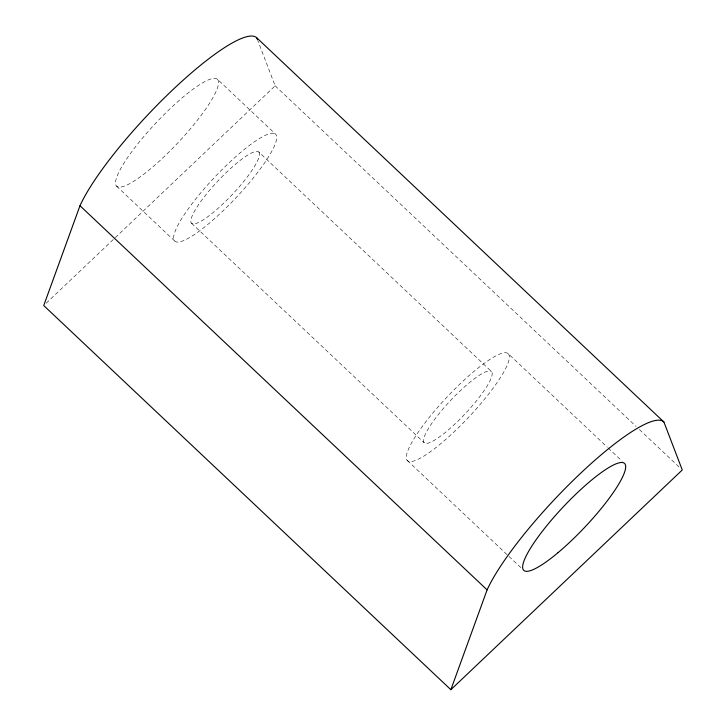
<?xml version="1.0" encoding="UTF-8"?>
<svg xmlns="http://www.w3.org/2000/svg" width="726" height="726" viewBox="0 0 726 726"><rect width="100%" height="100%" fill="white"/><g stroke="black" fill="none" stroke-linecap="round" stroke-linejoin="round"><path stroke-width="0.54" stroke-dasharray="3.63 2.72" d="M46.201 303.205L275.145 85.822L257.984 40.983M275.145 85.822L636.112 426.434M639.406 429.547L679.79 467.644M217.528 79.379A73.471 14.801 -46.7 0 1 150.935 168.477A73.471 14.801 -46.7 0 1 132.695 150.464A73.471 14.801 -46.7 0 1 217.528 79.379L275.689 134.265A73.471 14.801 -46.7 0 1 209.097 223.363A73.471 14.801 -46.7 0 1 190.847 205.34A73.471 14.801 -46.7 0 1 275.689 134.265M508.327 353.78A73.471 14.801 -46.7 0 1 441.744 442.878A73.471 14.801 -46.7 0 1 423.494 424.855A73.471 14.801 -46.7 0 1 508.327 353.78L607.326 447.189M608.152 447.969L622.173 461.201M258.864 152.061A48.987 9.865 -46.7 0 1 214.469 211.457A48.987 9.865 -46.7 0 1 202.309 199.441A48.987 9.865 -46.7 0 1 258.864 152.061L491.502 371.576A48.987 9.865 -46.7 0 1 447.107 430.972A48.987 9.865 -46.7 0 1 434.947 418.966A48.987 9.865 -46.7 0 1 491.502 371.576M191.564 223.245L424.202 442.769M116.577 186.165L174.739 241.05M407.377 460.565L521.223 567.986"/><path stroke-width="1.09" d="M79.978 205.73L43.732 305.546L450.855 689.7L682.268 469.985L663.909 422.015L256.786 37.852A130.626 26.317 -46.7 0 0 172.189 90.342A130.626 26.317 -46.7 0 0 79.978 205.73L487.101 589.884L450.855 689.7M256.786 37.852L257.585 39.939M487.101 589.884A130.626 26.317 -46.7 0 1 579.312 474.495A130.626 26.317 -46.7 0 1 663.909 422.015M558.058 552.64A73.471 14.801 -46.7 0 0 624.65 463.542A73.471 14.801 -46.7 0 0 539.817 534.617A73.471 14.801 -46.7 0 0 558.058 552.64"/></g></svg>
